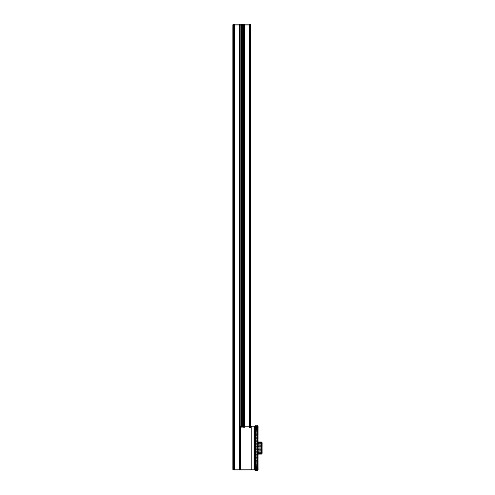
<?xml version="1.0" encoding="UTF-8"?>
<svg xmlns="http://www.w3.org/2000/svg" width="495" height="495" viewBox="0 0 495 495"><rect width="100%" height="100%" fill="white"/><g stroke="black" fill="none" stroke-linecap="round" stroke-linejoin="round"><path stroke-width="0.74" d="M257.821 453.903L261.323 453.903L261.904 453.315L261.904 442.808L261.323 442.227L257.821 442.227M254.9 469.668L255.482 470.25L255.482 425.873L254.9 426.461L254.9 469.668L255.482 470.188L257.239 470.25L257.821 469.668L257.821 426.461L257.239 425.873L255.482 425.935L254.9 426.517M257.239 470.188L257.821 469.607M254.9 426.702L255.482 426.121L257.239 426.121L257.821 426.702M257.821 469.427L257.239 470.003L255.482 470.003L254.9 469.427M254.9 426.999L255.482 426.43L257.239 426.43L257.821 426.999M257.821 469.124L257.239 469.693L255.482 469.693L254.9 469.124M261.904 453.135L261.323 453.705L257.821 453.705M254.9 427.42L255.482 426.863L257.239 426.863L257.821 427.42M257.821 468.709L257.239 469.266L255.482 469.266L254.9 468.709M254.9 427.952L255.482 427.408L257.239 427.408L257.821 427.952M257.821 468.171L257.239 468.716L255.482 468.716L254.9 468.171M254.9 428.596L255.482 428.07L257.239 428.07L257.821 428.596M257.821 467.528L257.239 468.053L255.482 468.053L254.9 467.528M254.9 429.351L255.482 428.849L257.239 428.849L257.821 429.351M261.904 452.616L261.323 453.117L257.821 453.117M257.821 466.773L257.239 467.28L255.482 467.28L254.9 466.773M254.9 430.211L255.482 429.728L257.239 429.728L257.821 430.211M257.821 465.913L257.239 466.395L255.482 466.395L254.9 465.913M254.9 431.17L255.482 430.718L257.239 430.718L257.821 431.17M257.821 464.954L257.239 465.411L255.482 465.411L254.9 464.954M254.9 432.228L255.482 431.801L257.239 431.801L257.821 432.228M257.821 463.902L257.239 464.329L255.482 464.329L254.9 463.902M261.904 451.78L261.323 452.189L257.821 452.189M254.9 433.366L255.482 432.97L257.821 433.366M257.821 462.757L257.239 463.153L254.9 462.757M254.9 434.591L255.482 434.226L257.821 434.591M257.821 461.532L257.239 461.897L254.9 461.532M254.9 435.891L255.482 435.563L257.821 435.891M257.821 460.232L257.239 460.56L254.9 460.232M254.9 437.258L257.821 437.258M261.904 450.691L257.821 450.982M257.821 458.865L254.9 458.865M254.9 438.688L257.821 438.688M257.821 457.436L254.9 457.436M254.9 440.173L257.821 440.173M257.821 455.957L254.9 455.957M254.9 441.695L257.821 441.695M257.821 454.429L254.9 454.429M261.904 449.423L257.821 449.571M254.9 443.254L257.821 443.254M257.821 452.869L254.9 452.869M254.9 444.844L257.821 444.844M257.821 451.285L254.9 451.285M254.9 446.447L257.821 446.447M257.821 449.677L254.9 449.677M239.933 426.461L254.319 426.461L254.319 469.668L233.096 469.668L233.108 24.75L250.606 24.75L250.594 427.185M257.821 442.425L261.323 442.425L261.904 442.988M257.821 443.006L261.323 443.006L261.904 443.514M257.821 443.935L261.323 443.935L261.904 444.349M257.821 445.141L261.904 445.438M257.821 446.552L261.904 446.7M254.9 448.062L261.904 448.062M257.239 425.935L257.821 426.517M261.323 442.227L261.323 453.903M257.239 425.873L257.239 470.25M251.534 426.461L251.534 469.668M250.544 427.185L250.464 24.75L250.365 427.185M250.26 24.75L250.26 427.185M250.13 24.75L250.13 427.185M249.969 24.75L249.969 427.185M249.802 24.75L249.802 427.185M249.622 24.75L249.622 427.185M249.443 24.75L249.443 427.185M244.184 24.75L244.184 427.185M244.134 24.75L244.078 427.185M243.979 24.75L244.029 427.185M243.936 427.185L243.874 24.75L243.843 427.185M242.457 24.75L242.457 427.185M241.851 24.75L241.851 427.185M241.244 24.75L241.244 427.185M240.452 426.461L240.452 469.668M239.846 24.75L239.858 469.668L239.797 24.75M239.722 24.75L239.673 469.668M239.623 469.668L239.568 24.75L239.518 469.668M234.259 24.75L234.259 469.668M234.079 24.75L234.079 469.668M233.9 24.75L233.9 469.668M233.733 24.75L233.733 469.668M233.572 24.75L233.572 469.668M233.436 24.75L233.386 469.668M233.281 24.75L233.318 469.668M233.195 24.75L233.157 469.668"/></g></svg>
